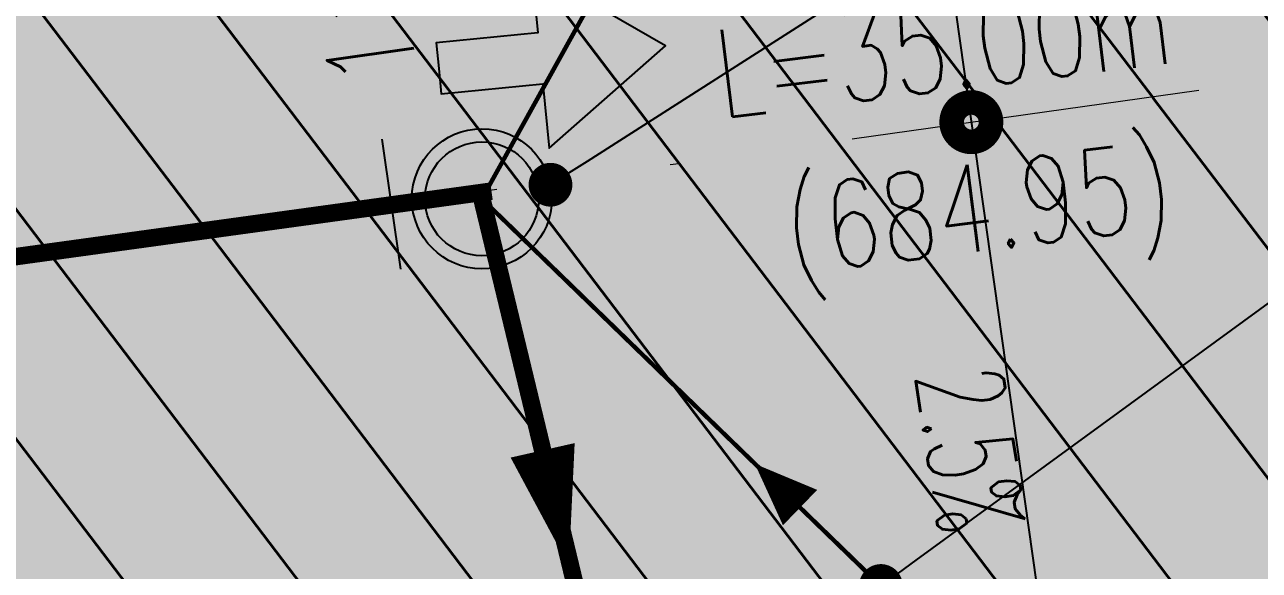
# Model space of a CAD drawing. Extents: x 352140 to 354978, y 6304672 to 6307963.
# Drawn here: x 352670.66 to 352684.76, y 6306028.83 to 6306035.06 of the extents above; entities that cross this region are included whole.
import ezdxf
from ezdxf import colors
from ezdxf.entities.mleader import LeaderData, LeaderLine
from ezdxf.enums import TextEntityAlignment as Align
from ezdxf.math import Vec2, Vec3

# ---------------------------------------------------------------- set-up
doc = ezdxf.new("R2010")
doc.units = 0
for name, pattern in [('CONTINUA', [0]), ('DASHDOTX2', [2, 1, -0.5, 0, -0.5]), ('DASHED', [19.049999999999997, 12.7, -6.35])]:
    doc.linetypes.add(name, pattern=pattern)
doc.layers.get('0').update_dxf_attribs({"linetype": 'CONTINUOUS'})
for name, color, linetype in [('00-S2_ALL AREA APORTANTES', 150, 'CONTINUOUS'), ('00_All ext_Camara', 3, 'CONTINUOUS'), ('00_All ext_Colector', 1, 'CONTINUOUS'), ('00_All ext_Descarga sum', 1, 'CONTINUOUS'), ('00_All ext_Txt', 4, 'CONTINUOUS'), ('02_Geo ext_Acotamiento', 7, 'CONTINUOUS'), ('03_Pav ext_Escurrimiento', 2, 'CONTINUOUS'), ('03_Pav ext_HCV', 34, 'CONTINUOUS'), ('03_Pav ext_Vereda HC', 42, 'CONTINUOUS'), ('03_S3_Pav ext_Cota', 2, 'CONTINUOUS'), ('05_All ext_Txt', 4, 'CONTINUOUS')]:
    doc.layers.add(name, color=color, linetype=linetype)
doc.layers.add('EJE PROYECTADO', color=7, linetype='DASHDOTX2', lineweight=15)
doc.styles.add('JPG_2MM', font='simplex.shx', dxfattribs={"height": 1})
doc.styles.add('ROMANS', font='romans.shx', dxfattribs={"width": 0.75})
pattern_1 = [(127.2451660467093, (0, 0), (-1.263734244477452, -0.9607975902004564), [])]
pattern_2 = [(0, (0, 0), (0.15875, 0.3175), [0, -0.3175])]

# ---------------------------------------------------------------- blocks, each defined once
blk = doc.blocks.new('CAMARA')
at = {"layer": '00_All ext_Camara', "ltscale": 0.5}
for radius in [0.8, 0.65]:
    blk.add_circle((0, 0), radius, dxfattribs=at)
blk = doc.blocks.new('_Dot')
at = {"color": 0, "linetype": 'ByBlock', "lineweight": -2}
blk.add_line((-0.5, 0), (-1, 0), dxfattribs=at)
at = {"color": 0, "linetype": 'ByBlock', "const_width": 0.5}
blk.add_lwpolyline([(-0.25, 0, 1), (0.25, 0, 1)], format="xyb", close=True, dxfattribs=at)
blk = doc.blocks.new('*U962')
at = {"layer": 'EJE PROYECTADO', "color": 7, "linetype": 'DASHDOTX2', "lineweight": 15, "ltscale": 4}
blk.add_line((352607.9261549542, 6306023.563363702), (352715.028569147, 6306038.686160961), dxfattribs=at)
blk = doc.blocks.new('sta_tic')
blk.add_line((0, -1.5), (0, 1.5))

msp = doc.modelspace()

# ---------------------------------------------------------------- hatches: boundary and pattern name
at = {"layer": '00-S2_ALL AREA APORTANTES', "linetype": 'DASHED', "lineweight": 40, "ltscale": 0.25}
h = msp.add_hatch(dxfattribs=at)
h.set_pattern_fill('ANSI31', color=150, scale=0.5, angle=82.24516604670926)
h.set_pattern_definition(pattern_1)
h.paths.add_polyline_path([(352681.4700965306, 6306033.947375684), (352711.2242503332, 6306037.882199338), (352709.8138224902, 6306049.750669927), (352704.8555677272, 6306049.873002933), (352679.7224584352, 6306046.324468091)])
h = msp.add_hatch(dxfattribs=at)
h.set_pattern_fill('ANSI31', color=82, scale=0.5, angle=82.24516604670926)
h.set_pattern_definition(pattern_1)
h.paths.add_polyline_path([(352679.7224584352, 6306046.324468091), (352652.3043928416, 6306042.453321074), (352654.0520196788, 6306030.076308399), (352681.4700482321, 6306033.947717744)])
h = msp.add_hatch(dxfattribs=at)
h.set_pattern_fill('ANSI31', color=82, scale=0.5, angle=82.24516604670926)
h.set_pattern_definition(pattern_1)
h.paths.add_polyline_path([(352711.2242503332, 6306037.882199338), (352681.4700965305, 6306033.947375686), (352683.2177050325, 6306021.570492866), (352708.350524546, 6306025.119232051), (352713.0773891867, 6306022.288403394)])
h = msp.add_hatch(dxfattribs=at)
h.set_pattern_fill('ANSI31', color=40, scale=0.5, angle=82.24516604670926)
h.set_pattern_definition(pattern_1)
h.paths.add_polyline_path([(352681.4700482321, 6306033.947717744), (352654.0520196788, 6306030.076308399), (352655.799676479, 6306017.699083521), (352683.2177050325, 6306021.570492866)])
at = {"layer": '03_Pav ext_HCV'}
h = msp.add_hatch(dxfattribs=at)
h.set_pattern_fill('SWAMP', color=256, scale=0.025, angle=-5.87842838446813e-10, style=0)
h.set_pattern_definition([(359.9999999994121, (0, 0), (0.3175000000056422, 0.5499261309017425), [0.079375, -0.555625]), (90, (0.0396875, -4.071855352894005e-13), (-0.3174999999943578, 0.5499261309082575), [0.0396875, -1.06016476181]), (90, (0.049609375, -5.089819191117507e-13), (-0.3174999999943578, 0.5499261309082575), [0.03175, -1.06810226181]), (90, (0.029765625, -3.053891514670504e-13), (-0.3174999999943578, 0.5499261309082575), [0.03175, -1.06810226181]), (59.99999999941215, (0.05953125000000001, -6.107783029341008e-13), (-0.3174999995629745, 0.5499261311573168), [0.0254, -0.6096]), (119.9999999994121, (0.01984375, -2.035927676447003e-13), (-0.6349999995686166, 2.555744082988348e-10), [0.0254, -0.6095999999999999])])
edge = h.paths.add_edge_path()
edge.add_arc((352695.6228278121, 6305975.85554616), 52.49999999651592, 90.15910991936789, 98.03670583891278, ccw=False)
edge.add_arc((352695.3284670433, 6306081.855137437), 53.49999999947075, 270.1591099180267, 278.1028961549432)
edge.add_line((352702.8693602514, 6306028.889252855), (352706.0136189333, 6306029.333188209))
edge.add_line((352706.0136189333, 6306029.333188209), (352705.9856154933, 6306029.531218028))
edge.add_line((352705.9856154933, 6306029.531218028), (352704.2032925461, 6306029.279573285))
edge.add_line((352704.2032925461, 6306029.279573285), (352703.2511160003, 6306036.012576957))
edge.add_line((352703.2511160003, 6306036.012576957), (352702.0188872132, 6306044.725878061))
edge.add_line((352702.0188872132, 6306044.725878061), (352703.8011654631, 6306044.977517299))
edge.add_line((352703.8011654631, 6306044.977517299), (352703.773204849, 6306045.175553165))
edge.add_line((352703.773204849, 6306045.175553165), (352700.3934077577, 6306044.698360805))
edge.add_arc((352708.7779693851, 6305985.792086722), 59.50000000028207, 98.10091267222913, 105.9121530044085)
edge.add_arc((352679.7166693964, 6306087.730503638), 46.50000000145129, 278.03645094313157, 285.91215300661685, ccw=False)
edge.add_line((352686.2175121692, 6306041.687164887), (352639.6351929855, 6306035.110011804))
edge.add_line((352639.6351929855, 6306035.110011804), (352606.2230754346, 6306030.392566704))
edge.add_arc((352596.4368605051, 6306099.705119715), 70.00000005380134, 271.48536212425654, 278.03645093934756, ccw=False)
edge.add_arc((352600.0018186228, 6305960.597349328), 69.1534494366037, 91.45045642228509, 104.4748563886432)
edge.add_line((352582.7165599253, 6306027.555690113), (352582.7637162774, 6306027.36655901))
edge.add_line((352582.7637162774, 6306027.36655901), (352584.5106173158, 6306027.800539543))
edge.add_line((352584.5106173158, 6306027.800539543), (352586.157412114, 6306021.195700438))
edge.add_line((352586.157412114, 6306021.195700438), (352586.7232885007, 6306021.335719549))
edge.add_line((352586.7232885007, 6306021.335719549), (352590.8544985201, 6306021.398619752))
edge.add_arc((352590.8663507516, 6306020.798736827), 0.6000000001080056, -63.22120006769461, 91.13187835353392, ccw=False)
edge.add_line((352591.1366790977, 6306020.263085274), (352587.502146802, 6306018.437976366))
edge.add_line((352587.502146802, 6306018.437976366), (352586.6893552667, 6306018.235521358))
edge.add_line((352586.6893552667, 6306018.235521358), (352588.3263039393, 6306011.670172343))
edge.add_line((352588.3263039393, 6306011.670172343), (352586.5827429757, 6306011.218601814))
edge.add_line((352586.5827429757, 6306011.218601814), (352586.6331052531, 6306011.025046549))
edge.add_arc((352655.5485133363, 6305772.515255022), 248.2664981939714, 98.86355153155222, 106.1162073025364, ccw=False)
edge.add_line((352617.2951473995, 6306017.816975603), (352641.5924359696, 6306021.247501212))
edge.add_line((352641.5924359696, 6306021.247501212), (352688.282935351, 6306027.839928221))
edge = h.paths.add_edge_path(flags=16)
edge.add_arc((352710.1973540727, 6305985.371992292), 53.11479439390379, 97.81937221579312, 105.0371406437207, ccw=False)
edge.add_line((352702.9710573276, 6306037.992919867), (352703.1129390418, 6306037.003681069))
edge.add_line((352703.1129390418, 6306037.003681069), (352703.112985636, 6306037.003351058))
edge.add_line((352703.112985636, 6306037.003351058), (352703.2550507675, 6306035.984753543))
edge.add_arc((352695.9715778618, 6306088.826736871), 53.34158021342433, 270.65045146726897, 277.8479116033116, ccw=False)
edge.add_arc((352696.5726847316, 6306036.088577505), 0.599999999917819, 105.0409264166529, 270.42413250202037, ccw=False)
at = {"layer": '03_Pav ext_Vereda HC'}
h = msp.add_hatch(dxfattribs=at)
h.set_pattern_fill('DOTS', color=256, scale=0.2, style=0)
h.set_pattern_definition(pattern_2)
edge = h.paths.add_edge_path()
edge.add_line((352703.4231398524, 6306047.650922799), (352703.7172836208, 6306045.571624896))
edge.add_line((352703.7172836208, 6306045.571624896), (352707.678001033, 6306046.130837192))
edge.add_line((352707.678001033, 6306046.130837192), (352706.7613178024, 6306052.61221841))
edge.add_line((352706.7613178024, 6306052.61221841), (352704.7789952164, 6306052.346499193))
edge.add_line((352704.7789952164, 6306052.346499193), (352705.1234542672, 6306049.910770163))
edge.add_line((352705.1234542672, 6306049.910770163), (352704.7974891174, 6306049.864802835))
edge.add_line((352704.7974891174, 6306049.864802835), (352605.845947787, 6306035.893869592))
edge.add_arc((352689.8269849572, 6305610.553489762), 433.5519038335603, 101.1690651233866, 102.6021311798104)
edge.add_line((352595.2348293417, 6306033.660541717), (352595.6981481941, 6306031.714750792))
edge.add_arc((352689.8269849693, 6305610.553489767), 431.551903831639, 101.17631749834288, 102.59846348413612, ccw=False)
edge.add_line((352606.1797675515, 6306033.921165339), (352703.4231398524, 6306047.650922799))
edge = h.paths.add_edge_path()
edge.add_arc((352405.9232446, 6306371.355446095), 378.50000000726, 289.44189965681994, 290.0475916589092, ccw=False)
edge.add_line((352531.9072759763, 6306014.43770509), (352532.5679948468, 6306012.549987328))
edge.add_arc((352405.9232446787, 6306371.35544612), 380.5000000049515, 289.4411039732285, 290.0493536249592)
edge.add_line((352536.3698511003, 6306013.914635807), (352535.6732577755, 6306015.789440849))
edge = h.paths.add_edge_path()
edge.add_line((352578.4074838122, 6306027.477461996), (352582.2739194857, 6306028.488174673))
edge.add_line((352582.2739194857, 6306028.488174673), (352582.2735466855, 6306028.489593998))
edge.add_arc((352695.6574150563, 6305586.721125475), 456.0869230611745, 103.5396469629236, 104.39476836692091, ccw=False)
edge.add_line((352588.8791843916, 6306030.132549373), (352588.4159086673, 6306032.078159176))
edge.add_arc((352689.8269848596, 6305610.553490033), 433.5519035480428, 103.5272370596859, 109.9019821663102)
edge.add_line((352542.2406797644, 6306018.21209183), (352542.9372858721, 6306016.337252383))
edge.add_arc((352690.6142637799, 6305608.175091193), 434.0562632094287, 104.98151822734289, 109.8906089499317, ccw=False)
h = msp.add_hatch(dxfattribs=at)
h.set_pattern_fill('DOTS', color=256, scale=0.2, style=0)
h.set_pattern_definition(pattern_2)
edge = h.paths.add_edge_path()
edge.add_line((352708.350524546, 6306025.119232051), (352708.6131484506, 6306025.156224338))
edge.add_line((352708.6131484506, 6306025.156224338), (352709.4927218606, 6306019.014929595))
edge.add_line((352709.4927218606, 6306019.014929595), (352711.4741742483, 6306019.286802134))
edge.add_line((352711.4741742483, 6306019.286802134), (352710.0305056714, 6306029.495230259))
edge.add_line((352710.0305056714, 6306029.495230259), (352706.0696310923, 6306028.937129316))
edge.add_line((352706.0696310923, 6306028.937129316), (352706.3637178175, 6306026.857591641))
edge.add_line((352706.3637178175, 6306026.857591641), (352622.7858116257, 6306015.057256527))
edge.add_line((352622.7858116257, 6306015.057256527), (352617.8349148842, 6306014.358241161))
edge.add_line((352617.8349148842, 6306014.358241161), (352609.6930310929, 6306013.208691459))
edge.add_line((352609.6930310929, 6306013.208691459), (352608.6640347624, 6306013.002519644))
edge.add_arc((352692.7099067825, 6305596.96117567), 424.4456484631147, 101.4208046291385, 104.3722850303219)
edge.add_line((352587.3534402294, 6306008.12309445), (352583.4868267102, 6306007.098818317))
edge.add_arc((352690.293514658, 6305609.325132148), 411.8635380785971, 105.0300391540091, 110.6289178628738)
edge.add_arc((352405.3193197821, 6306373.19770662), 403.4386051726804, 289.7481950342084, 290.285108327017, ccw=False)
edge.add_line((352541.6360073423, 6305993.486673285), (352542.2839023249, 6305991.59428968))
edge.add_arc((352405.3488428521, 6306373.115848734), 405.3515887915564, 289.7439899444065, 290.2860910811432)
edge.add_arc((352689.6646691976, 6305611.165365392), 407.9197498477678, 101.3968823298344, 110.63812504976039, ccw=False)
edge.add_line((352609.0580949512, 6306011.041724414), (352610.0295789288, 6306011.236372937))
edge.add_line((352610.0295789288, 6306011.236372937), (352708.350524546, 6306025.119232051))

# ---------------------------------------------------------------- linework, layer by layer
at = {"layer": '00-S2_ALL AREA APORTANTES', "color": 40, "ltscale": 0.25}
msp.add_lwpolyline([(352679.7224584352, 6306046.324468091), (352683.217734626, 6306021.570283279)], dxfattribs=at)
at = {"layer": '00_All ext_Colector', "const_width": 0.2, "flags": 128}
for points in [[(352654.8558833319, 6306030.249237709), (352675.9881042046, 6306033.159743676)], [(352675.8784806753, 6306033.071969269), (352677.7544337154, 6306025.305817296)]]:
    msp.add_lwpolyline(points, dxfattribs=at)
at = {"layer": '00_All ext_Descarga sum', "linetype": 'DASHED', "ltscale": 0.05, "const_width": 0.04999999999999999}
for points in [[(352675.8784806753, 6306033.071969269), (352680.0289836647, 6306040.566072229)], [(352675.8784806753, 6306033.071969269), (352681.9244922865, 6306027.204675012)]]:
    msp.add_lwpolyline(points, dxfattribs=at)
at = {"layer": '00_All ext_Txt', "color": 2, "extrusion": (-1.994266849662514e-07, -3.525393609752682e-08, 0.9999999999999796), "elevation": -0.2926455053833107}
msp.add_lwpolyline([(352676.8720791093, 6306028.874082791, 0, 0.75, 0), (352676.5726022902, 6306030.198414394, 0.1389972173938376, 0.1389972173938376, 0)], format="xyseb", dxfattribs=at)
at = {"layer": '00_All ext_Txt', "color": 2, "extrusion": (3.004779704815984e-07, 3.108058131263141e-07, 0.9999999999999066), "elevation": 2.065923064592583}
msp.add_lwpolyline([(352678.9968424168, 6306030.04388865, 0, 0.562499999999999, 0), (352679.5134728359, 6306029.54442547, 0.1042479130453781, 0.1042479130453781, 0)], format="xyseb", dxfattribs=at)
at = {"layer": '03_Pav ext_Escurrimiento'}
msp.add_lwpolyline([(352682.5653233035, 6306029.263206971, 0, 0.399872795364281, 0), (352682.3812734857, 6306030.126532462, 0, 0, 0), (352682.1433429667, 6306031.242596981, 0, 0, 0)], format="xyseb", dxfattribs=at)
at = {"layer": '03_S3_Pav ext_Cota', "color": 2, "ltscale": 0.5}
msp.add_lwpolyline([(352675.3852651037, 6306034.562624373), (352675.4138713068, 6306034.272581873), (352676.5746748573, 6306034.387069159), (352676.6472911116, 6306033.650802236), (352677.9747402112, 6306034.818018131), (352676.4448462081, 6306035.703421081), (352676.5174624586, 6306034.967154157), (352675.3566589053, 6306034.852666868)], close=True, dxfattribs=at)
at = {"layer": '03_S3_Pav ext_Cota', "const_width": 0.4500000000000001}
msp.add_lwpolyline([(352681.3486161705, 6306034.018637736, 1), (352681.5914802924, 6306033.876797752, 1)], format="xyb", close=True, dxfattribs=at)

# ---------------------------------------------------------------- block references
at = {"layer": '00_All ext_Camara', "color": 211, "linetype": 'CONTINUA', "rotation": 90.00000002110816}
msp.add_blockref('CAMARA', (352675.8784806753, 6306033.071969269), dxfattribs=at)
at = {"layer": '02_Geo ext_Acotamiento', "color": 2, "linetype": 'Continuous', "lineweight": -3, "xscale": 0.5, "yscale": 0.5, "zscale": 0.5, "rotation": 8.03699912626946}
msp.add_blockref('sta_tic', (352674.8457574756, 6306033.012371824), dxfattribs=at)
at = {"layer": 'EJE PROYECTADO', "color": 7, "linetype": 'DASHDOTX2', "lineweight": 15, "ltscale": 4}
msp.add_blockref('*U962', (0, 0), dxfattribs=at)

# ---------------------------------------------------------------- texts
at = {"layer": '02_Geo ext_Acotamiento', "color": 7, "linetype": 'Continuous', "lineweight": -3, "insert": (352674.6535152277, 6306034.373866561), "char_height": 1, "attachment_point": 4, "rotation": 98.03699912626948, "style": 'ROMANS'}
msp.add_mtext('{\\C256;1100.00}', dxfattribs=at)
at = {"layer": '03_Pav ext_Escurrimiento', "style": 'ROMANS', "oblique": 359.8722847085243, "width": 0.5978430108135433}
msp.add_text('2.5%%%', height=0.9996819884283765, rotation=278.625645923392, dxfattribs=at).set_placement((352680.9656535233, 6306030.126051907), align=Align.CENTER)
at = {"layer": '03_S3_Pav ext_Cota', "color": 2, "ltscale": 0.5, "style": 'ROMANS', "width": 0.75}
msp.add_text('L=35.00m', height=1, rotation=6.962707445368863, dxfattribs=at).set_placement((352681.1521393344, 6306034.806703765), align=Align.MIDDLE_CENTER)
at = {"layer": '03_S3_Pav ext_Cota', "style": 'JPG_2MM', "width": 0.75}
msp.add_text('(684.95)', height=0.9999999999999994, rotation=7.063350414750723, dxfattribs=at).set_placement((352679.4095351915, 6306032.204459654))

# ---------------------------------------------------------------- leaders
at = {"layer": '05_All ext_Txt'}
ml = msp.add_multileader_mtext('Standard', dxfattribs=at)
ml.set_content('{\\C256;C.I. n°37\\PCA=684.93\\PCRs=683.69^JCRs=683.67^JH=1.26m}', color=2, style='ROMANS')
ml.set_leader_properties(color=7)
ml.set_arrow_properties(name='DOT')
ml.build(insert=Vec2(0, 0))
ml.multileader.update_dxf_attribs({"text_left_attachment_type": 6, "text_right_attachment_type": 6, "dogleg_length": 0.4164050059420628, "arrow_head_size": 0.5})
ctx = ml.context
ctx.base_point, ctx.char_height, ctx.arrow_head_size, ctx.landing_gap_size, ctx.plane_origin, ctx.plane_x_axis, ctx.plane_y_axis = Vec3(352688.7322871276, 6306040.29608832, 2.619741250414366e-07), 1, 0.5, 0.05000000250530529, Vec3(352720.3856387937, 6305998.616212465, 2.21740137942193e-07), Vec3(1, -2.775557561562891e-16, -5.041539005118686e-09), Vec3(2.631196363540177e-16, 1, -2.863435111305193e-09)
ctx.left_attachment, ctx.right_attachment = 6, 6
notes = []
notes.append((ctx, [(0, (1, 1, 0), (352687.6919579813, 6306040.29608832, 2.672189850107542e-07), (1, -2.775557561562891e-16, -5.041539005118686e-09), 1.040329146316736, [(0, [(352676.6621700143, 6306033.232689585, 3.430516832069299e-07)], 0, [])])]))
ctx.mtext.insert, ctx.mtext.text_direction, ctx.mtext.width, ctx.mtext.line_spacing_factor, ctx.mtext.line_spacing_style, ctx.mtext.flow_direction, ctx.mtext.extrusion = Vec3(352688.7822871301, 6306041.49608832, 2.582859259449838e-07), Vec3(1, -2.775557561562891e-16, -5.041539005118686e-09), 6.728604887088298, 0.8999999999999998, 2, 5, Vec3(5.041539005118687e-09, 2.863435111305191e-09, 1)
ml = msp.add_multileader_mtext('Standard', dxfattribs=at)
ml.set_content('{\\C256;DESCARGA SUM \\PHDPE DN 300\\PL=6.7m i=1%min}', color=2, style='ROMANS')
ml.set_leader_properties(color=7)
ml.set_arrow_properties(name='DOT')
ml.build(insert=Vec2(0, 0))
ml.multileader.update_dxf_attribs({"text_left_attachment_type": 6, "text_right_attachment_type": 6, "dogleg_length": 1.040329146316736, "arrow_head_size": 0.5})
ctx = ml.context
ctx.base_point, ctx.char_height, ctx.arrow_head_size, ctx.landing_gap_size, ctx.plane_origin, ctx.plane_x_axis, ctx.plane_y_axis = Vec3(352686.2573755123, 6306032.138227109, -1.180929644494437e-08), 1, 0.5, 0.05000000250530529, Vec3(352698.1930477269, 6306039.558293912, -1.959382620268693e-08), Vec3(1, -1.387778780781446e-15, -3.517525297178413e-09), Vec3(1.403991249853975e-15, 1, 4.609055430399856e-09)
ctx.left_attachment, ctx.right_attachment = 6, 6
notes.append((ctx, [(0, (1, 1, 0), (352685.217046366, 6306032.138227109, -8.149912355383223e-09), (1, -1.387778780781445e-15, -3.517525297178411e-09), 1.040329146316736, [(1, [(352680.4368637713, 6306028.648329905, -7.420628805521487e-09)], 0, [])])]))
ctx.mtext.insert, ctx.mtext.text_direction, ctx.mtext.rotation, ctx.mtext.line_spacing_factor, ctx.mtext.line_spacing_style, ctx.mtext.flow_direction, ctx.mtext.extrusion = Vec3(352686.3073755148, 6306033.338227109, -6.45430620213594e-09), Vec3(1, -1.387778780781446e-15, -3.517525297178413e-09), 6.283185307179584, 0.8999999999999998, 2, 5, Vec3(3.517525297178408e-09, -4.609055430399862e-09, 1)
ml = msp.add_multileader_mtext('Standard', dxfattribs=at)
ml.set_content('{\\C256;COLECTOR N°14^JHDPE DN 375\\PL=8m i=0.5%}', color=2, style='ROMANS')
ml.set_leader_properties(color=7)
ml.set_arrow_properties(name='DOT')
ml.build(insert=Vec2(0, 0))
ml.multileader.update_dxf_attribs({"text_left_attachment_type": 6, "text_right_attachment_type": 6, "dogleg_length": 0.4164050059420628, "arrow_head_size": 0.5})
ctx = ml.context
ctx.base_point, ctx.char_height, ctx.arrow_head_size, ctx.landing_gap_size, ctx.plane_origin, ctx.plane_x_axis, ctx.plane_y_axis = Vec3(352658.625078264, 6306028.641221083, 3.125572480112455e-08), 1, 0.5, 0.05000000250530529, Vec3(352689.2673418216, 6305952.778370048, -4.261852979509056e-07), Vec3(1, -1.387778780781446e-15, -3.517525297178413e-09), Vec3(1.403991249853975e-15, 1, 4.609055430399856e-09)
ctx.left_attachment, ctx.right_attachment = 6, 6
notes.append((ctx, [(1, (1, 1, 0), (352668.551121701, 6306028.641221083, -3.659384089561144e-09), (-1, 1.387778780781445e-15, 3.517525297178413e-09), 1.040329146316736, [(1, [(352677.2635350768, 6306027.338060827, -4.031185638917394e-08)], 0, [])])]))
ctx.mtext.insert, ctx.mtext.text_direction, ctx.mtext.rotation, ctx.mtext.width, ctx.mtext.line_spacing_factor, ctx.mtext.line_spacing_style, ctx.mtext.flow_direction, ctx.mtext.extrusion = Vec3(352658.6750782665, 6306029.841221083, 3.661071504393297e-08), Vec3(1, -1.387778780781446e-15, -3.517525297178413e-09), 6.283185307179584, 10.65136143063419, 0.8999999999999998, 2, 5, Vec3(3.517525297178408e-09, -4.609055430399862e-09, 1)
for ctx, leaders in notes:
    for number, flags, end, landing, length, lines in leaders:
        leader = LeaderData()
        leader.index, (leader.has_last_leader_line, leader.has_dogleg_vector, leader.attachment_direction) = number, flags
        leader.last_leader_point, leader.dogleg_vector, leader.dogleg_length = Vec3(end), Vec3(landing), length
        for number, points, colour, breaks in lines:
            line = LeaderLine()
            line.index, line.vertices, line.color, line.breaks = number, Vec3.list(points), colors.encode_raw_color(colour), breaks
            leader.lines.append(line)
        ctx.leaders.append(leader)

doc.saveas('drawing.dxf')
